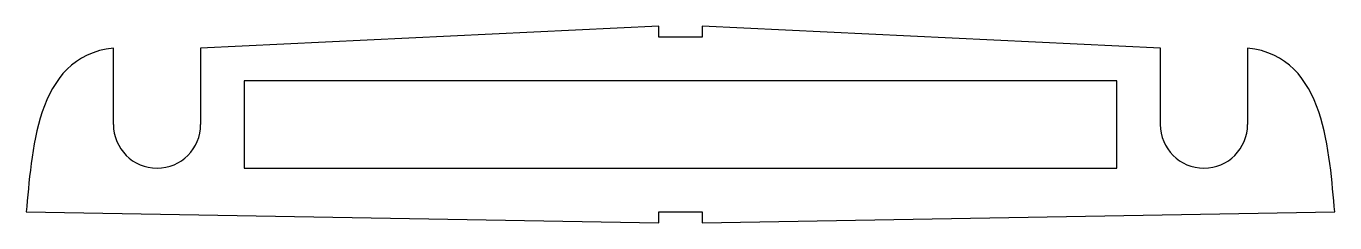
# Model space of a CAD drawing. Header units: inches. Extents: x 0.22 to 7.7, y 0.02 to 1.14.
import ezdxf

# ---------------------------------------------------------------- set-up
doc = ezdxf.new("R2010")
doc.units = ezdxf.units.IN
doc.header["$MEASUREMENT"] = 0

msp = doc.modelspace()

# ---------------------------------------------------------------- linework, layer by layer
at = {"color": 7, "linetype": 'Continuous', "lineweight": 25}
for p, q in [((3.8363, 1.1416), (1.2168, 1.0168)), ((3.8363, 1.0792), (3.8363, 1.1416)), ((6.7054, 1.0168), (4.0858, 1.1416)), ((4.0858, 1.1416), (4.0858, 1.0792)), ((4.0858, 1.0792), (3.8363, 1.0792)), ((0.7178, 0.5802), (0.7178, 1.0168)), ((1.2168, 1.0168), (1.2168, 0.5802)), ((6.7054, 0.5802), (6.7054, 1.0168)), ((7.2043, 1.0168), (7.2043, 0.5802)), ((1.4663, 0.8297), (1.4663, 0.3308)), ((6.4559, 0.8297), (1.4663, 0.8297)), ((6.4559, 0.3308), (6.4559, 0.8297)), ((1.4663, 0.3308), (6.4559, 0.3308)), ((0.2189, 0.0813), (3.8363, 0.0189)), ((3.8363, 0.0813), (4.0858, 0.0813)), ((3.8363, 0.0189), (3.8363, 0.0813)), ((4.0858, 0.0813), (4.0858, 0.0189)), ((4.0858, 0.0189), (7.7033, 0.0813))]:
    msp.add_line(p, q, dxfattribs=at)
for centre in [(0.9673, 0.5802), (6.9548, 0.5802)]:
    msp.add_arc(centre, 0.2495, 180, 360, dxfattribs=at)
for points in [[(0.7178, 1.0168), (0.2637, 0.9689), (0.2527, 0.4047), (0.2189, 0.0813)], [(7.7033, 0.0813), (7.6695, 0.4047), (7.6584, 0.9689), (7.2043, 1.0168)]]:
    msp.add_open_spline(points, degree=3, dxfattribs=at)

doc.saveas('drawing.dxf')
